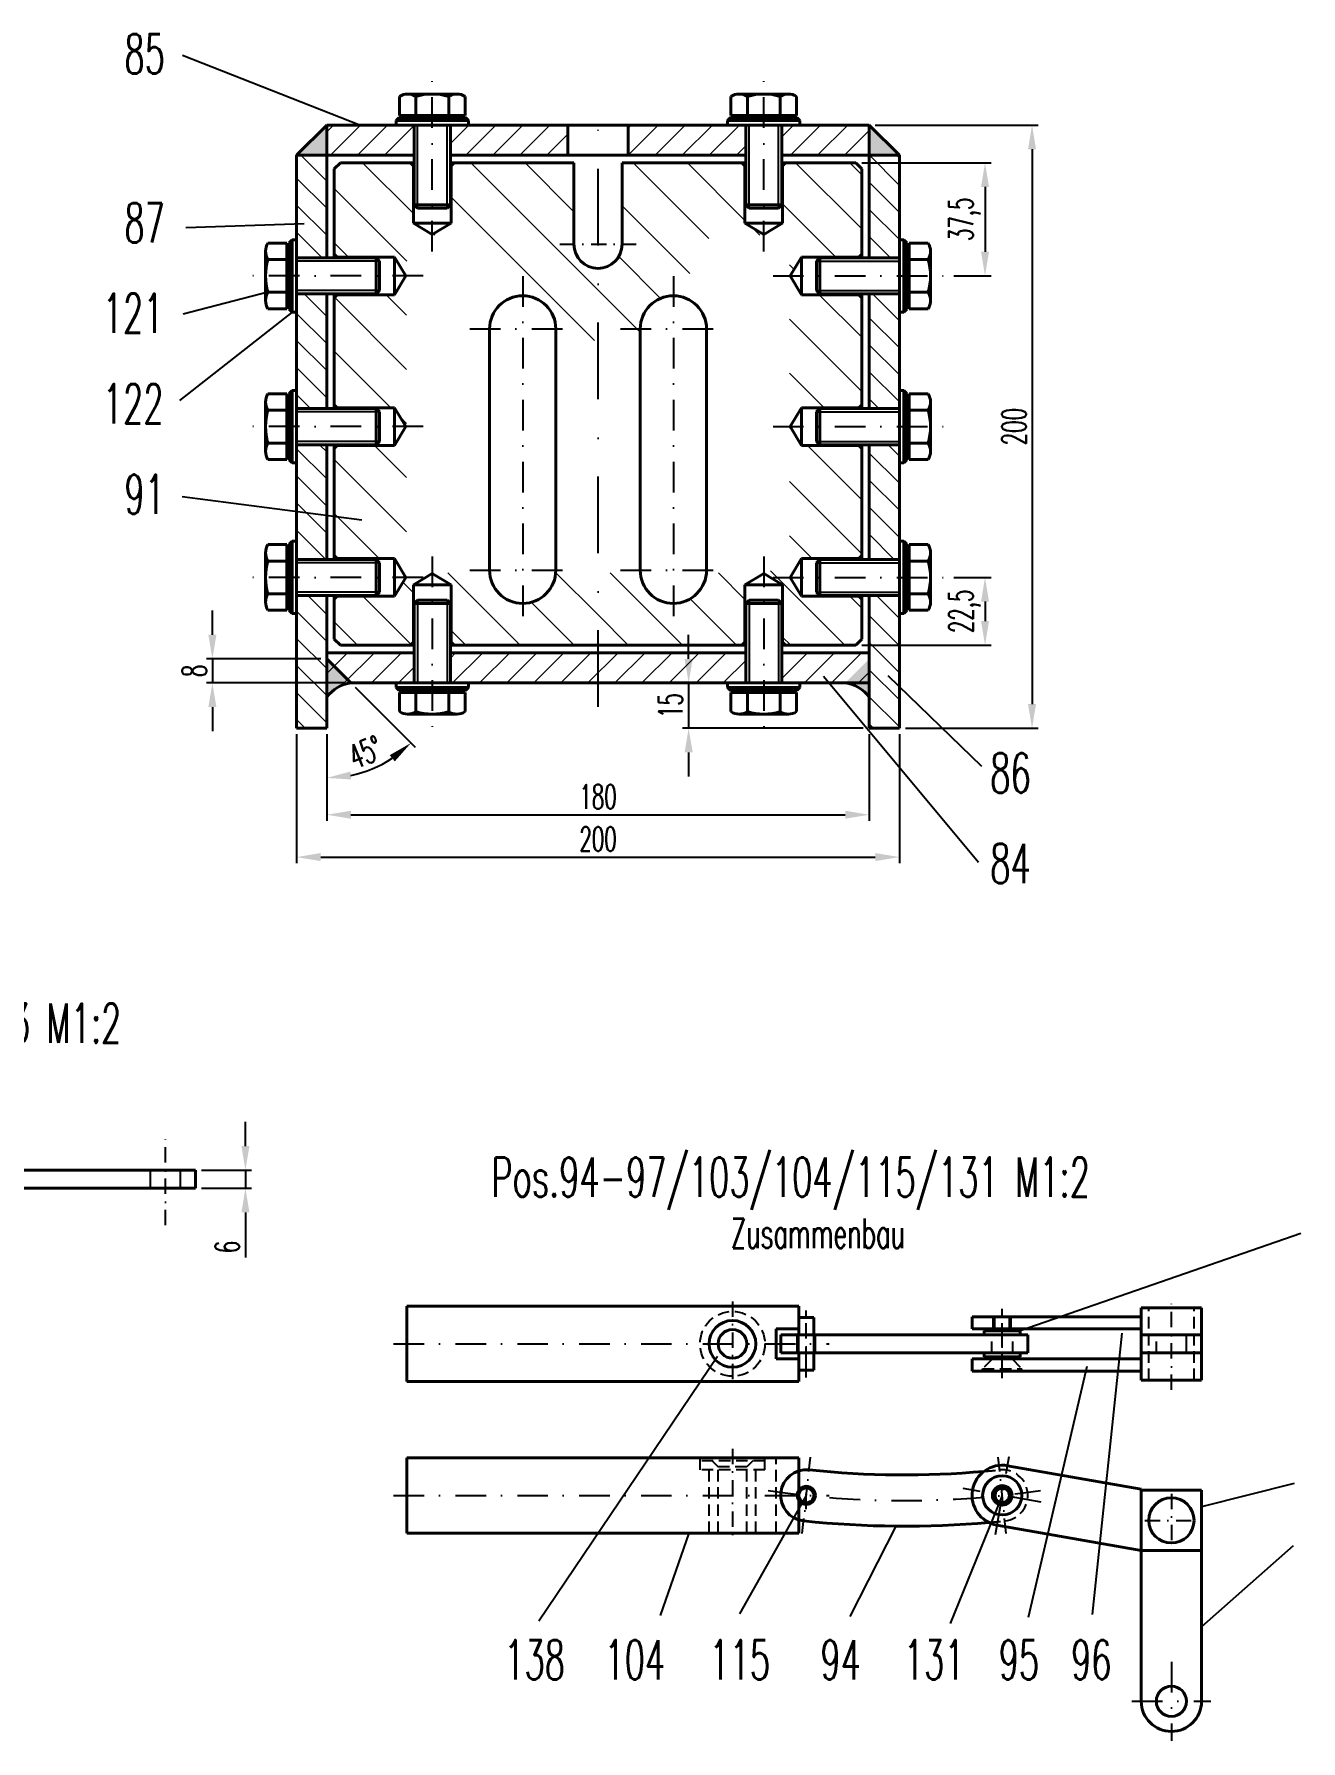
# Model space of a CAD drawing. Extents: x -620 to 569, y 5788 to 6629.
# Drawn here: x 133.8 to 343.9, y 6001.8 to 6284.8 of the extents above; entities that cross this region are included whole.
import ezdxf

# ---------------------------------------------------------------- set-up
doc = ezdxf.new("R2010")
doc.units = 0
doc.linetypes.add('STRICHPUNKT', pattern=[25.4, 12.7, -6.35, 0, -6.35])
doc.linetypes.add('VERDECKT', pattern=[9.525, 6.35, -3.175])
doc.layers.get('Defpoints').update_dxf_attribs({"linetype": 'CONTINUOUS'})
for name, color, linetype, lineweight in [('ACHSE', 150, 'STRICHPUNKT', 25), ('BEM', 6, 'CONTINUOUS', 25), ('SCHRAFFUR', 252, 'CONTINUOUS', 13), ('TEXT_5', 7, 'CONTINUOUS', 40), ('TEXT_7', 1, 'CONTINUOUS', 60), ('VERDECKT', 2, 'VERDECKT', 25), ('VOLL_05', 7, 'CONTINUOUS', 40)]:
    doc.layers.add(name, color=color, linetype=linetype, lineweight=lineweight)
doc.styles.add('ROMANS', font='romans.shx', dxfattribs={"width": 0.6, "height": 80})
doc.styles.get("Standard").update_dxf_attribs({"font": 'romans.shx', "width": 0.6})
doc.dimstyles.get("Standard").update_dxf_attribs({"dimtxt": 4, "dimasz": 4, "dimexe": 1, "dimexo": 1, "dimgap": 1, "dimtad": 1, "dimdsep": 46, "dimtxsty": 'Standard', "dimcen": 0, "dimclrd": 256, "dimclre": 256, "dimclrt": 256, "dimazin": 0, "dimtfac": 1, "dimtmove": 0, "dimatfit": 3, "dimfxl": 0, "dimtolj": 1, "dimtzin": 0, "dimarcsym": 0})
pattern_1 = [(135, (1150.3318, 2670.1557), (-2.245064, -2.245064), [])]
pattern_2 = [(45, (1150.3318, 2670.1557), (-2.245064, 2.245064), [])]

# ---------------------------------------------------------------- blocks, each defined once
blk = doc.blocks.new('*D313')
at = {"layer": 'BEM', "lineweight": -2}
for p, q in [((168.81, 6100.42), (168.81, 6104.42)), ((161.55, 6096.42), (169.81, 6096.42)), ((168.81, 6096.42), (168.81, 6093.42)), ((161.55, 6093.42), (169.81, 6093.42)), ((168.81, 6089.42), (168.81, 6081.93))]:
    blk.add_line(p, q, dxfattribs=at)
at = {"layer": 'BEM'}
for points in [[(168.15, 6100.42), (169.48, 6100.42), (168.81, 6096.42)], [(168.15, 6089.42), (169.48, 6089.42), (168.81, 6093.42)]]:
    blk.add_solid(points, dxfattribs=at)
at = {"layer": 'Defpoints', "color": 0}
for p in [(160.55, 6096.42), (160.55, 6093.42), (168.81, 6093.42)]:
    blk.add_point(p, dxfattribs=at)
at = {"layer": 'BEM', "insert": (165.81, 6083.67), "char_height": 4, "attachment_point": 5, "rotation": 90}
blk.add_mtext('\\A1;6', dxfattribs=at)
blk = doc.blocks.new('*D290')
at = {"layer": 'BEM', "lineweight": -2}
for p, q in [((273.31, 6269.7), (300.31, 6269.7)), ((299.31, 6265.7), (299.31, 6173.7)), ((278.31, 6169.7), (300.31, 6169.7))]:
    blk.add_line(p, q, dxfattribs=at)
at = {"layer": 'BEM'}
for points in [[(298.64, 6265.7), (299.97, 6265.7), (299.31, 6269.7)], [(298.64, 6173.7), (299.97, 6173.7), (299.31, 6169.7)]]:
    blk.add_solid(points, dxfattribs=at)
at = {"layer": 'Defpoints', "color": 0}
for p in [(272.31, 6269.7), (277.31, 6169.7), (299.31, 6169.7)]:
    blk.add_point(p, dxfattribs=at)
at = {"layer": 'BEM', "insert": (296.31, 6219.7), "char_height": 4, "attachment_point": 5, "rotation": 90}
blk.add_mtext('\\A1;200', dxfattribs=at)
blk = doc.blocks.new('*D289')
at = {"layer": 'BEM', "lineweight": -2}
for p, q in [((271.06, 6263.45), (292.51, 6263.45)), ((291.51, 6259.45), (291.51, 6248.7)), ((286.31, 6244.7), (292.51, 6244.7))]:
    blk.add_line(p, q, dxfattribs=at)
at = {"layer": 'BEM'}
for points in [[(290.84, 6259.45), (292.17, 6259.45), (291.51, 6263.45)], [(290.84, 6248.7), (292.17, 6248.7), (291.51, 6244.7)]]:
    blk.add_solid(points, dxfattribs=at)
at = {"layer": 'Defpoints', "color": 0}
for p in [(270.06, 6263.45), (285.31, 6244.7), (291.51, 6244.7)]:
    blk.add_point(p, dxfattribs=at)
at = {"layer": 'BEM', "insert": (288.13, 6254.08), "char_height": 4, "attachment_point": 5, "rotation": 90}
blk.add_mtext('\\A1;37,5', dxfattribs=at)
blk = doc.blocks.new('*D288')
at = {"layer": 'BEM', "lineweight": -2}
for p, q in [((286.31, 6194.7), (292.51, 6194.7)), ((291.51, 6190.7), (291.51, 6187.45)), ((271.06, 6183.45), (292.51, 6183.45))]:
    blk.add_line(p, q, dxfattribs=at)
at = {"layer": 'BEM'}
for points in [[(290.84, 6190.7), (292.17, 6190.7), (291.51, 6194.7)], [(290.84, 6187.45), (292.17, 6187.45), (291.51, 6183.45)]]:
    blk.add_solid(points, dxfattribs=at)
at = {"layer": 'Defpoints', "color": 0}
for p in [(285.31, 6194.7), (270.06, 6183.45), (291.51, 6183.45)]:
    blk.add_point(p, dxfattribs=at)
at = {"layer": 'BEM', "insert": (288.13, 6189.08), "char_height": 4, "attachment_point": 5, "rotation": 90}
blk.add_mtext('\\A1;22,5', dxfattribs=at)
blk = doc.blocks.new('*D187')
at = {"layer": 'BEM', "lineweight": -2}
for p, q in [((163.33, 6185.2), (163.33, 6189.2)), ((181.31, 6181.2), (162.33, 6181.2)), ((163.33, 6181.2), (163.33, 6177.2)), ((185.31, 6177.2), (162.33, 6177.2)), ((163.33, 6173.2), (163.33, 6169.2))]:
    blk.add_line(p, q, dxfattribs=at)
at = {"layer": 'BEM'}
for points in [[(162.66, 6185.2), (164, 6185.2), (163.33, 6181.2)], [(162.66, 6173.2), (164, 6173.2), (163.33, 6177.2)]]:
    blk.add_solid(points, dxfattribs=at)
at = {"layer": 'Defpoints', "color": 0}
for p in [(182.31, 6181.2), (163.33, 6177.2), (186.31, 6177.2)]:
    blk.add_point(p, dxfattribs=at)
at = {"layer": 'BEM', "insert": (160.33, 6179.2), "char_height": 4, "attachment_point": 5, "rotation": 90}
blk.add_mtext('\\A1;8', dxfattribs=at)
blk = doc.blocks.new('*D186')
at = {"layer": 'BEM', "lineweight": -2}
for p, q in [((187.01, 6176.49), (196.98, 6166.53)), ((182.31, 6168.7), (182.31, 6160.46))]:
    blk.add_line(p, q, dxfattribs=at)
blk.add_arc((182.31, 6181.2), 19.74, 281.6274, 303.3726, dxfattribs=at)
at = {"layer": 'BEM'}
for points in [[(192.75, 6165.23), (193.59, 6164.2), (196.27, 6167.24)], [(186.35, 6161.2), (186.22, 6162.52), (182.31, 6161.46)]]:
    blk.add_solid(points, dxfattribs=at)
at = {"layer": 'Defpoints', "color": 0}
for p in [(182.31, 6191.7), (182.31, 6181.2), (186.31, 6177.2), (182.31, 6169.7), (187.42, 6162.13)]:
    blk.add_point(p, dxfattribs=at)
at = {"layer": 'BEM', "insert": (188.72, 6165.73), "char_height": 4, "attachment_point": 5, "rotation": 22.5}
blk.add_mtext('\\A1;45°', dxfattribs=at)
blk = doc.blocks.new('*D3')
at = {"layer": 'BEM', "lineweight": -2}
for p, q in [((242.34, 6181.2), (242.34, 6185.2)), ((242.58, 6177.2), (241.34, 6177.2)), ((242.34, 6177.2), (242.34, 6169.7)), ((271.31, 6169.7), (241.34, 6169.7)), ((242.34, 6165.7), (242.34, 6161.7))]:
    blk.add_line(p, q, dxfattribs=at)
at = {"layer": 'BEM'}
for points in [[(241.67, 6181.2), (243.01, 6181.2), (242.34, 6177.2)], [(241.67, 6165.7), (243.01, 6165.7), (242.34, 6169.7)]]:
    blk.add_solid(points, dxfattribs=at)
at = {"layer": 'Defpoints', "color": 0}
for p in [(243.58, 6177.2), (242.34, 6169.7), (272.31, 6169.7)]:
    blk.add_point(p, dxfattribs=at)
at = {"layer": 'BEM', "insert": (239.34, 6173.45), "char_height": 4, "attachment_point": 5, "rotation": 90}
blk.add_mtext('\\A1;15', dxfattribs=at)
blk = doc.blocks.new('*D2')
at = {"layer": 'BEM', "lineweight": -2}
for p, q in [((182.31, 6168.7), (182.31, 6154.35)), ((272.31, 6168.7), (272.31, 6154.35)), ((186.31, 6155.35), (268.31, 6155.35))]:
    blk.add_line(p, q, dxfattribs=at)
at = {"layer": 'BEM'}
for points in [[(186.31, 6156.02), (186.31, 6154.69), (182.31, 6155.35)], [(268.31, 6156.02), (268.31, 6154.69), (272.31, 6155.35)]]:
    blk.add_solid(points, dxfattribs=at)
at = {"layer": 'Defpoints', "color": 0}
for p in [(182.31, 6169.7), (272.31, 6169.7), (272.31, 6155.35)]:
    blk.add_point(p, dxfattribs=at)
at = {"layer": 'BEM', "insert": (227.31, 6158.35), "char_height": 4, "attachment_point": 5}
blk.add_mtext('\\A1;180', dxfattribs=at)
blk = doc.blocks.new('*D1')
at = {"layer": 'BEM', "lineweight": -2}
for p, q in [((177.31, 6168.7), (177.31, 6147.33)), ((277.31, 6168.7), (277.31, 6147.33)), ((181.31, 6148.33), (273.31, 6148.33))]:
    blk.add_line(p, q, dxfattribs=at)
at = {"layer": 'BEM'}
for points in [[(181.31, 6149), (181.31, 6147.67), (177.31, 6148.33)], [(273.31, 6149), (273.31, 6147.67), (277.31, 6148.33)]]:
    blk.add_solid(points, dxfattribs=at)
at = {"layer": 'Defpoints', "color": 0}
for p in [(177.31, 6169.7), (277.31, 6169.7), (277.31, 6148.33)]:
    blk.add_point(p, dxfattribs=at)
at = {"layer": 'BEM', "insert": (227.31, 6151.33), "char_height": 4, "attachment_point": 5}
blk.add_mtext('\\A1;200', dxfattribs=at)

msp = doc.modelspace()

# ---------------------------------------------------------------- hatches: boundary and pattern name
at = {"layer": 'SCHRAFFUR'}
for points in [[(182.3073, 6264.701), (182.3073, 6269.701), (177.3073, 6264.701)], [(272.3073, 6269.701), (272.3073, 6264.701), (277.3073, 6264.701)], [(182.3073, 6174.8913, -0.19288281), (186.3073, 6177.201), (182.3073, 6181.201)], [(272.3073, 6181.201), (272.3073, 6174.8913, 0.19288281), (268.3073, 6177.201)]]:
    msp.add_hatch(color=256, dxfattribs=at).paths.add_polyline_path(points)
h = msp.add_hatch(dxfattribs=at)
h.set_pattern_fill('ANSI31', color=256, style=0)
h.set_pattern_definition(pattern_2)
h.paths.add_polyline_path([(196.8073, 6264.701), (196.8073, 6269.701), (193.8073, 6269.701), (182.3073, 6269.701), (182.3073, 6264.701)])
h.paths.add_polyline_path([(222.3073, 6264.701), (222.3073, 6269.701), (202.8073, 6269.701), (202.8073, 6264.701)])
h.paths.add_polyline_path([(251.8073, 6264.701), (251.8073, 6269.701), (248.8073, 6269.701), (232.3073, 6269.701), (232.3073, 6264.701)])
h.paths.add_polyline_path([(257.8073, 6269.701), (257.8073, 6264.701), (272.3073, 6264.701), (272.3073, 6269.701)])
h = msp.add_hatch(dxfattribs=at)
h.set_pattern_fill('ANSI31', color=256, angle=90, style=0)
h.set_pattern_definition(pattern_1)
h.paths.add_polyline_path([(182.3073, 6264.701), (177.3073, 6264.701), (177.3073, 6247.701), (182.3073, 6247.701)])
h.paths.add_polyline_path([(182.3073, 6241.701), (177.3073, 6241.701), (177.3073, 6238.701), (177.3073, 6222.701), (182.3073, 6222.701)])
h.paths.add_polyline_path([(182.3073, 6216.701), (177.3073, 6216.701), (177.3073, 6213.701), (177.3073, 6197.701), (182.3073, 6197.701)])
h.paths.add_polyline_path([(182.3073, 6191.701), (177.3073, 6191.701), (177.3073, 6188.701), (177.3073, 6169.701), (182.3073, 6169.701)])
h = msp.add_hatch(dxfattribs=at)
h.set_pattern_fill('ANSI31', color=256, angle=90, style=0)
h.set_pattern_definition(pattern_1)
h.paths.add_polyline_path([(277.3073, 6264.701), (272.3073, 6264.701), (272.3073, 6247.701), (277.3073, 6247.701), (277.3073, 6250.701)])
h.paths.add_polyline_path([(277.3073, 6241.701), (272.3073, 6241.701), (272.3073, 6222.701), (277.3073, 6222.701), (277.3073, 6225.701)])
h.paths.add_polyline_path([(277.3073, 6216.701), (272.3073, 6216.701), (272.3073, 6197.701), (277.3073, 6197.701), (277.3073, 6200.701)])
h.paths.add_polyline_path([(277.3073, 6191.701), (272.3073, 6191.701), (272.3073, 6169.701), (277.3073, 6169.701)])
h = msp.add_hatch(dxfattribs=at)
h.set_pattern_fill('ANSI31', color=256, style=0)
h.set_pattern_definition(pattern_2)
h.paths.add_polyline_path([(196.8073, 6177.201), (196.8073, 6182.201), (182.3073, 6182.201), (182.3073, 6177.201)])
h.paths.add_polyline_path([(251.8073, 6177.201), (251.8073, 6182.201), (202.8073, 6182.201), (202.8073, 6177.201), (205.8073, 6177.201)])
h.paths.add_polyline_path([(272.3073, 6177.201), (272.3073, 6182.201), (257.8073, 6182.201), (257.8073, 6177.201), (260.8073, 6177.201)])

# ---------------------------------------------------------------- linework, layer by layer
at = {"layer": 'ACHSE', "ltscale": 0.4}
for p, q in [((199.8073, 6248.7312), (199.8073, 6277.2134)), ((254.8073, 6248.7312), (254.8073, 6277.0481)), ((198.277, 6244.701), (169.3073, 6244.701)), ((214.8073, 6244.6644), (214.8073, 6187.1417)), ((239.8073, 6244.6644), (239.8073, 6187.1417)), ((256.3375, 6244.701), (285.3073, 6244.701)), ((206.0459, 6235.9031), (223.5686, 6235.9031)), ((231.0459, 6235.9031), (248.5686, 6235.9031)), ((198.277, 6219.701), (169.3073, 6219.701)), ((256.3375, 6219.701), (285.3073, 6219.701)), ((199.8073, 6198.1707), (199.8073, 6169.8345)), ((254.8073, 6198.1707), (254.8073, 6169.3571)), ((206.0459, 6195.9031), (223.5686, 6195.9031)), ((231.0459, 6195.9031), (248.5686, 6195.9031)), ((198.277, 6194.701), (169.3073, 6194.701)), ((256.3375, 6194.701), (285.3073, 6194.701)), ((261.8602, 6062.0151), (261.8602, 6073.1619)), ((193.4003, 6067.6169), (265.6276, 6067.6169)), ((293.221, 6036.0343), (295.4993, 6048.9556)), ((193.4003, 6042.495), (265.6276, 6042.495)), ((300.8208, 6041.3558), (287.8995, 6043.6342)), ((322.4272, 6014.9108), (322.4272, 6001.7902)), ((315.8669, 6008.3505), (328.9875, 6008.3505))]:
    msp.add_line(p, q, dxfattribs=at)
at = {"layer": 'ACHSE'}
msp.add_line((227.3073, 6173.2513), (227.3073, 6273.0565), dxfattribs=at)
at = {"layer": 'ACHSE', "ltscale": 0.2}
for p, q in [((220.9686, 6249.951), (233.6459, 6249.951)), ((155.5461, 6087.3073), (155.5461, 6102.5694)), ((249.6102, 6074.664), (249.6102, 6060.7303)), ((294.3602, 6061.9147), (294.3602, 6073.4434)), ((322.4272, 6060.0073), (322.4272, 6075.2694)), ((261.8602, 6063.3333), (261.8602, 6071.885)), ((294.3602, 6063.3333), (294.3602, 6071.885)), ((249.6102, 6050.1891), (249.6102, 6034.7989)), ((261.188, 6036.1505), (262.5323, 6048.8394)), ((295.0323, 6036.1505), (293.688, 6048.8394)), ((261.8602, 6040.2072), (261.8602, 6044.7828)), ((322.4272, 6042.767), (322.4272, 6033.934)), ((318.0107, 6038.3505), (326.8437, 6038.3505))]:
    msp.add_line(p, q, dxfattribs=at)
at = {"layer": 'ACHSE', "ltscale": 0.4}
msp.add_arc((278.1102, 6195.8866), 154.25, 261.582779, 278.417221, dxfattribs=at)
at = {"layer": 'BEM'}
for p, q in [((158.3731, 6281.2949), (187.907, 6269.701)), ((197.3593, 6255.951), (197.3593, 6269.701)), ((202.2553, 6255.951), (202.2553, 6269.701)), ((252.3593, 6255.951), (252.3593, 6269.701)), ((257.2553, 6255.951), (257.2553, 6269.701)), ((178.5406, 6253.306), (158.9103, 6252.6961)), ((191.0573, 6247.149), (177.3073, 6247.149)), ((263.5573, 6247.149), (277.3073, 6247.149)), ((172.5511, 6241.9787), (158.502, 6238.3776)), ((191.0573, 6242.253), (177.3073, 6242.253)), ((263.5573, 6242.253), (277.3073, 6242.253)), ((176.5573, 6238.701), (157.8591, 6224.0206)), ((191.0573, 6222.149), (177.3073, 6222.149)), ((263.5573, 6222.149), (277.3073, 6222.149)), ((191.0573, 6217.253), (177.3073, 6217.253)), ((263.5573, 6217.253), (277.3073, 6217.253)), ((188.1273, 6204.1946), (158.338, 6208.0556)), ((191.0573, 6197.149), (177.3073, 6197.149)), ((263.5573, 6197.149), (277.3073, 6197.149)), ((191.0573, 6192.253), (177.3073, 6192.253)), ((263.5573, 6192.253), (277.3073, 6192.253)), ((197.3593, 6190.951), (197.3593, 6177.201)), ((202.2553, 6190.951), (202.2553, 6177.201)), ((252.3593, 6190.951), (252.3593, 6177.201)), ((257.2553, 6190.951), (257.2553, 6177.201)), ((290.4436, 6147.4437), (264.6925, 6178.3014)), ((275.3638, 6178.4624), (290.9078, 6163.3808)), ((343.9061, 6085.8984), (297.3602, 6069.7669)), ((314.2156, 6069.3669), (309.2613, 6022.7308)), ((217.4868, 6021.693), (247.1475, 6065.5652)), ((308.4216, 6063.8669), (298.6812, 6022.2271)), ((261.8602, 6042.495), (250.781, 6022.8565)), ((294.3602, 6042.495), (285.697, 6021.2315)), ((342.7704, 6044.4405), (327.4272, 6040.5817)), ((269.1135, 6022.4113), (276.7752, 6037.3923)), ((237.6949, 6022.5673), (242.453, 6036.245)), ((342.6315, 6034.1233), (327.4272, 6020.717))]:
    msp.add_line(p, q, dxfattribs=at)
msp.add_arc((294.3602, 6042.495), 1.5, 75, 345, dxfattribs=at)
at = {"layer": 'SCHRAFFUR'}
for p, q in [((196.6823, 6255.0203), (188.2516, 6263.451)), ((227.3073, 6242.3558), (206.2121, 6263.451)), ((223.3073, 6255.336), (215.1923, 6263.451)), ((245.7133, 6250.8905), (233.1528, 6263.451)), ((251.6823, 6253.9018), (242.1331, 6263.451)), ((251.6823, 6262.8821), (251.1133, 6263.451)), ((271.0573, 6252.4873), (260.0936, 6263.451)), ((271.0573, 6261.4676), (269.0739, 6263.451)), ((195.6022, 6247.12), (183.5573, 6259.165)), ((226.7211, 6233.9617), (202.9323, 6257.7505)), ((242.5468, 6245.0768), (231.3073, 6256.3163)), ((266.7383, 6247.826), (257.9323, 6256.6321)), ((200.2604, 6251.4421), (200.0084, 6251.6941)), ((254.1337, 6251.4504), (252.8118, 6252.7723)), ((185.916, 6247.826), (183.5573, 6250.1847)), ((237.6717, 6240.9715), (230.7421, 6247.9012)), ((259.819, 6245.7651), (259.0567, 6246.5274)), ((195.5573, 6229.2045), (183.6215, 6241.1402)), ((195.5573, 6238.1847), (192.166, 6241.576)), ((234.167, 6235.4961), (227.3073, 6242.3558)), ((271.0573, 6234.5268), (264.0081, 6241.576)), ((271.0573, 6225.5465), (259.0573, 6237.5465)), ((192.9555, 6222.826), (183.5573, 6232.2242)), ((264.7976, 6222.826), (259.0573, 6228.5663)), ((195.5573, 6220.2242), (194.4631, 6221.3184)), ((259.5367, 6219.1066), (259.0573, 6219.586)), ((195.5573, 6211.244), (190.2253, 6216.576)), ((271.0573, 6207.586), (262.0673, 6216.576)), ((195.5573, 6202.2637), (183.5573, 6214.2637)), ((271.0573, 6198.6058), (259.0573, 6210.6058)), ((191.0148, 6197.826), (183.5573, 6205.2835)), ((262.8568, 6197.826), (259.0573, 6201.6255)), ((214.37, 6183.451), (202.37, 6195.451)), ((227.3073, 6188.4742), (220.3305, 6195.451)), ((241.3108, 6183.451), (229.3108, 6195.451)), ((251.6823, 6191.04), (247.2713, 6195.451)), ((268.2516, 6183.451), (255.8997, 6195.8028)), ((196.6823, 6192.1585), (194.9488, 6193.8919)), ((196.2959, 6183.5646), (188.2845, 6191.576)), ((223.3503, 6183.451), (216.215, 6190.5863)), ((250.291, 6183.451), (242.5856, 6191.1564)), ((271.0573, 6189.6255), (269.1068, 6191.576)), ((187.4292, 6183.451), (183.5573, 6187.323)), ((232.3305, 6183.451), (227.3073, 6188.4742)), ((205.3898, 6183.451), (202.9323, 6185.9085)), ((259.2713, 6183.451), (257.9323, 6184.79))]:
    msp.add_line(p, q, dxfattribs=at)
at = {"layer": 'VERDECKT'}
for p, q in [((153.0461, 6093.4169), (153.0461, 6096.4169)), ((158.0461, 6093.4169), (158.0461, 6096.4169)), ((260.3602, 6066.1169), (260.3602, 6069.1169)), ((260.6102, 6066.1169), (260.6102, 6069.1169)), ((263.1102, 6066.1169), (263.1102, 6069.1169)), ((263.3602, 6066.1169), (263.3602, 6069.1169)), ((324.9272, 6066.1169), (324.9272, 6069.1169))]:
    msp.add_line(p, q, dxfattribs=at)
at = {"layer": 'VERDECKT', "ltscale": 0.3}
for p, q in [((318.6772, 6061.6169), (318.6772, 6073.6169)), ((326.1772, 6061.6169), (326.1772, 6073.6169)), ((292.8602, 6070.1169), (292.8602, 6072.1169)), ((293.1602, 6070.1169), (293.1602, 6072.1169)), ((295.5602, 6070.1169), (295.5602, 6072.1169)), ((295.8602, 6070.1169), (295.8602, 6072.1169)), ((292.6102, 6066.1169), (292.6102, 6069.1169)), ((296.1102, 6066.1169), (296.1102, 6069.1169)), ((319.9272, 6066.1169), (319.9272, 6069.1169)), ((292.7352, 6065.1169), (291.1102, 6063.4919)), ((295.9852, 6065.1169), (297.6102, 6063.4919)), ((291.1102, 6063.1169), (291.1102, 6063.4919)), ((291.1102, 6063.4919), (297.6102, 6063.4919)), ((297.6102, 6063.1169), (297.6102, 6063.4919)), ((244.2352, 6046.7431), (244.2352, 6048.7431)), ((254.9852, 6048.2431), (244.2352, 6048.2431)), ((246.2352, 6048.2431), (247.2352, 6047.2431)), ((252.9852, 6048.2431), (251.9852, 6047.2431)), ((254.9852, 6046.7431), (254.9852, 6048.7431)), ((256.8602, 6036.245), (256.8602, 6048.745)), ((254.9852, 6046.7431), (244.2352, 6046.7431)), ((245.7352, 6036.2431), (245.7352, 6046.7431)), ((247.2352, 6036.2431), (247.2352, 6047.2431)), ((251.9852, 6047.2431), (247.2352, 6047.2431)), ((251.9852, 6036.2431), (251.9852, 6047.2431)), ((253.4852, 6036.2431), (253.4852, 6046.7431))]:
    msp.add_line(p, q, dxfattribs=at)
msp.add_circle((249.6102, 6067.6169), 5.375, dxfattribs=at)
for centre, radius, start, end in [((278.1102, 6195.8866), 150, 275.055107, 276.047243), ((294.3602, 6042.495), 4.25, 276.047243, 96.047243), ((278.1102, 6195.8866), 158.5, 275.082077, 276.047243)]:
    msp.add_arc(centre, radius, start, end, dxfattribs=at)
at = {"layer": 'VOLL_05'}
for p, q in [((194.3627, 6271.3046), (194.3627, 6274.4571)), ((203.8907, 6274.8586), (195.7238, 6274.8586)), ((197.085, 6271.3046), (197.085, 6274.4571)), ((202.5295, 6271.3046), (202.5295, 6274.4571)), ((205.2518, 6271.3046), (205.2518, 6274.4571)), ((249.3627, 6271.3046), (249.3627, 6274.4571)), ((258.8907, 6274.8586), (250.7238, 6274.8586)), ((252.085, 6271.3046), (252.085, 6274.4571)), ((257.5295, 6271.3046), (257.5295, 6274.4571)), ((260.2518, 6271.3046), (260.2518, 6274.4571)), ((195.1844, 6271.3046), (194.3627, 6271.3046)), ((204.9316, 6271.3046), (194.3627, 6271.3046)), ((195.9242, 6270.951), (195.9242, 6271.3046)), ((203.6903, 6270.951), (203.6903, 6271.3046)), ((204.1098, 6271.3046), (205.2518, 6271.3046)), ((250.1844, 6271.3046), (249.3627, 6271.3046)), ((259.9316, 6271.3046), (249.3627, 6271.3046)), ((250.9242, 6270.951), (250.9242, 6271.3046)), ((258.6903, 6270.951), (258.6903, 6271.3046)), ((259.1098, 6271.3046), (260.2518, 6271.3046)), ((182.3073, 6269.701), (177.3073, 6264.701)), ((182.3073, 6247.701), (182.3073, 6269.701)), ((182.3073, 6269.701), (272.3073, 6269.701)), ((193.8073, 6270.451), (194.3073, 6270.951)), ((205.8073, 6270.451), (193.8073, 6270.451)), ((193.8073, 6269.701), (193.8073, 6270.451)), ((205.8073, 6269.701), (193.8073, 6269.701)), ((205.3073, 6270.951), (194.3073, 6270.951)), ((203.6903, 6270.951), (195.9242, 6270.951)), ((196.8073, 6256.503), (196.8073, 6269.701)), ((202.8073, 6256.503), (202.8073, 6269.701)), ((205.3073, 6270.951), (205.8073, 6270.451)), ((205.8073, 6269.701), (205.8073, 6270.451)), ((222.3073, 6264.701), (222.3073, 6269.701)), ((232.3073, 6264.701), (232.3073, 6269.701)), ((248.8073, 6270.451), (249.3073, 6270.951)), ((248.8073, 6269.701), (248.8073, 6270.451)), ((260.8073, 6270.451), (248.8073, 6270.451)), ((260.8073, 6269.701), (248.8073, 6269.701)), ((260.3073, 6270.951), (249.3073, 6270.951)), ((258.6903, 6270.951), (250.9242, 6270.951)), ((251.8073, 6256.503), (251.8073, 6269.701)), ((257.8073, 6256.503), (257.8073, 6269.701)), ((260.3073, 6270.951), (260.8073, 6270.451)), ((260.8073, 6269.701), (260.8073, 6270.451)), ((272.3073, 6247.701), (272.3073, 6269.701)), ((272.3073, 6269.701), (277.3073, 6264.701)), ((177.3073, 6169.701), (177.3073, 6264.701)), ((177.3073, 6264.701), (196.8073, 6264.701)), ((183.5573, 6262.451), (184.5573, 6263.451)), ((184.5573, 6263.451), (196.8073, 6263.451)), ((196.1823, 6263.451), (196.6823, 6262.951)), ((196.8073, 6262.951), (196.6823, 6262.951)), ((196.6823, 6253.451), (196.6823, 6262.951)), ((202.8073, 6264.701), (251.8073, 6264.701)), ((202.8073, 6263.451), (223.3073, 6263.451)), ((202.9323, 6262.951), (202.8073, 6262.951)), ((203.4323, 6263.451), (202.9323, 6262.951)), ((202.9323, 6253.451), (202.9323, 6262.951)), ((223.3073, 6249.951), (223.3073, 6263.451)), ((231.3073, 6249.951), (231.3073, 6263.451)), ((231.3073, 6263.451), (251.8073, 6263.451)), ((251.1823, 6263.451), (251.6823, 6262.951)), ((251.6823, 6262.951), (251.8073, 6262.951)), ((251.6823, 6253.451), (251.6823, 6262.951)), ((257.8073, 6264.701), (277.3073, 6264.701)), ((257.8073, 6263.451), (270.0573, 6263.451)), ((257.8073, 6262.951), (257.9323, 6262.951)), ((258.4323, 6263.451), (257.9323, 6262.951)), ((257.9323, 6253.451), (257.9323, 6262.951)), ((270.0573, 6263.451), (271.0573, 6262.451)), ((277.3073, 6169.701), (277.3073, 6264.701)), ((183.5573, 6262.451), (183.5573, 6247.701)), ((271.0573, 6262.451), (271.0573, 6247.701)), ((196.8073, 6256.503), (202.8073, 6256.503)), ((196.8073, 6256.503), (197.3593, 6255.951)), ((202.2553, 6255.951), (197.3593, 6255.951)), ((202.8073, 6256.503), (202.2553, 6255.951)), ((251.8073, 6256.503), (257.8073, 6256.503)), ((251.8073, 6256.503), (252.3593, 6255.951)), ((257.2553, 6255.951), (252.3593, 6255.951)), ((257.8073, 6256.503), (257.2553, 6255.951)), ((196.6823, 6253.451), (199.8073, 6251.5733)), ((196.6823, 6253.451), (202.9323, 6253.451)), ((202.9323, 6253.451), (199.8073, 6251.5733)), ((251.6823, 6253.451), (254.8073, 6251.5733)), ((257.9323, 6253.451), (251.6823, 6253.451)), ((257.9323, 6253.451), (254.8073, 6251.5733)), ((172.1496, 6240.6175), (172.1496, 6248.7844)), ((175.7036, 6250.1455), (172.5511, 6250.1455)), ((175.7036, 6239.5767), (175.7036, 6250.1455)), ((175.7036, 6249.3238), (175.7036, 6250.1455)), ((176.0573, 6248.584), (175.7036, 6248.584)), ((176.5573, 6250.701), (176.0573, 6250.201)), ((176.0573, 6239.201), (176.0573, 6250.201)), ((176.0573, 6240.8179), (176.0573, 6248.584)), ((177.3073, 6250.701), (176.5573, 6250.701)), ((176.5573, 6238.701), (176.5573, 6250.701)), ((177.3073, 6238.701), (177.3073, 6250.701)), ((277.3073, 6238.701), (277.3073, 6250.701)), ((277.3073, 6250.701), (278.0573, 6250.701)), ((278.0573, 6238.701), (278.0573, 6250.701)), ((278.0573, 6250.701), (278.5573, 6250.201)), ((278.5573, 6239.201), (278.5573, 6250.201)), ((278.5573, 6248.584), (278.9109, 6248.584)), ((278.5573, 6240.8179), (278.5573, 6248.584)), ((278.9109, 6249.3238), (278.9109, 6250.1455)), ((278.9109, 6250.1455), (282.0634, 6250.1455)), ((278.9109, 6239.5767), (278.9109, 6250.1455)), ((282.4649, 6240.6175), (282.4649, 6248.7844)), ((175.7036, 6247.4232), (172.5511, 6247.4232)), ((190.5053, 6247.701), (177.3073, 6247.701)), ((183.5573, 6248.326), (184.0573, 6247.826)), ((184.0573, 6247.701), (184.0573, 6247.826)), ((193.5573, 6247.826), (184.0573, 6247.826)), ((190.5053, 6247.701), (191.0573, 6247.149)), ((190.5053, 6247.701), (190.5053, 6241.701)), ((191.0573, 6242.253), (191.0573, 6247.149)), ((193.5573, 6247.826), (193.5573, 6241.576)), ((193.5573, 6247.826), (195.4349, 6244.701)), ((261.0573, 6247.826), (259.1796, 6244.701)), ((261.0573, 6247.826), (270.5573, 6247.826)), ((261.0573, 6247.826), (261.0573, 6241.576)), ((264.1093, 6247.701), (263.5573, 6247.149)), ((263.5573, 6242.253), (263.5573, 6247.149)), ((264.1093, 6247.701), (264.1093, 6241.701)), ((264.1093, 6247.701), (277.3073, 6247.701)), ((271.0573, 6248.326), (270.5573, 6247.826)), ((270.5573, 6247.701), (270.5573, 6247.826)), ((278.9109, 6247.4232), (282.0634, 6247.4232)), ((193.5573, 6241.576), (195.4349, 6244.701)), ((261.0573, 6241.576), (259.1796, 6244.701)), ((175.7036, 6241.9787), (172.5511, 6241.9787)), ((176.0573, 6240.8179), (175.7036, 6240.8179)), ((175.7036, 6240.3984), (175.7036, 6239.2564)), ((190.5053, 6241.701), (177.3073, 6241.701)), ((182.3073, 6222.701), (182.3073, 6241.701)), ((183.5573, 6241.701), (183.5573, 6222.701)), ((183.5573, 6241.076), (184.0573, 6241.576)), ((184.0573, 6241.576), (184.0573, 6241.701)), ((193.5573, 6241.576), (184.0573, 6241.576)), ((190.5053, 6241.701), (191.0573, 6242.253)), ((261.0573, 6241.576), (270.5573, 6241.576)), ((264.1093, 6241.701), (263.5573, 6242.253)), ((264.1093, 6241.701), (277.3073, 6241.701)), ((270.5573, 6241.576), (270.5573, 6241.701)), ((271.0573, 6241.076), (270.5573, 6241.576)), ((271.0573, 6241.701), (271.0573, 6222.701)), ((272.3073, 6222.701), (272.3073, 6241.701)), ((278.5573, 6240.8179), (278.9109, 6240.8179)), ((278.9109, 6241.9787), (282.0634, 6241.9787)), ((278.9109, 6240.3984), (278.9109, 6239.2564)), ((175.7036, 6239.2564), (172.5511, 6239.2564)), ((176.0573, 6239.201), (176.5573, 6238.701)), ((177.3073, 6238.701), (176.5573, 6238.701)), ((277.3073, 6238.701), (278.0573, 6238.701)), ((278.5573, 6239.201), (278.0573, 6238.701)), ((278.9109, 6239.2564), (282.0634, 6239.2564)), ((209.3073, 6235.9031), (209.3073, 6195.9031)), ((220.3073, 6195.9031), (220.3073, 6235.9031)), ((234.3073, 6235.9031), (234.3073, 6195.9031)), ((245.3073, 6195.9031), (245.3073, 6235.9031)), ((172.1496, 6215.6175), (172.1496, 6223.7844)), ((175.7036, 6225.1455), (172.5511, 6225.1455)), ((175.7036, 6214.5767), (175.7036, 6225.1455)), ((175.7036, 6224.3238), (175.7036, 6225.1455)), ((176.0573, 6223.584), (175.7036, 6223.584)), ((176.5573, 6225.701), (176.0573, 6225.201)), ((176.0573, 6214.201), (176.0573, 6225.201)), ((176.0573, 6215.8179), (176.0573, 6223.584)), ((177.3073, 6225.701), (176.5573, 6225.701)), ((176.5573, 6213.701), (176.5573, 6225.701)), ((177.3073, 6213.701), (177.3073, 6225.701)), ((183.5573, 6223.326), (184.0573, 6222.826)), ((271.0573, 6223.326), (270.5573, 6222.826)), ((277.3073, 6213.701), (277.3073, 6225.701)), ((277.3073, 6225.701), (278.0573, 6225.701)), ((278.0573, 6213.701), (278.0573, 6225.701)), ((278.0573, 6225.701), (278.5573, 6225.201)), ((278.5573, 6214.201), (278.5573, 6225.201)), ((278.5573, 6223.584), (278.9109, 6223.584)), ((278.5573, 6215.8179), (278.5573, 6223.584)), ((278.9109, 6224.3238), (278.9109, 6225.1455)), ((278.9109, 6225.1455), (282.0634, 6225.1455)), ((278.9109, 6214.5767), (278.9109, 6225.1455)), ((282.4649, 6215.6175), (282.4649, 6223.7844)), ((175.7036, 6222.4232), (172.5511, 6222.4232)), ((190.5053, 6222.701), (177.3073, 6222.701)), ((184.0573, 6222.701), (184.0573, 6222.826)), ((193.5573, 6222.826), (184.0573, 6222.826)), ((190.5053, 6222.701), (191.0573, 6222.149)), ((190.5053, 6222.701), (190.5053, 6216.701)), ((191.0573, 6217.253), (191.0573, 6222.149)), ((193.5573, 6222.826), (195.4349, 6219.701)), ((193.5573, 6222.826), (193.5573, 6216.576)), ((261.0573, 6222.826), (259.1796, 6219.701)), ((261.0573, 6222.826), (270.5573, 6222.826)), ((261.0573, 6222.826), (261.0573, 6216.576)), ((264.1093, 6222.701), (263.5573, 6222.149)), ((263.5573, 6217.253), (263.5573, 6222.149)), ((264.1093, 6222.701), (264.1093, 6216.701)), ((264.1093, 6222.701), (277.3073, 6222.701)), ((270.5573, 6222.701), (270.5573, 6222.826)), ((278.9109, 6222.4232), (282.0634, 6222.4232)), ((193.5573, 6216.576), (195.4349, 6219.701)), ((261.0573, 6216.576), (259.1796, 6219.701)), ((175.7036, 6216.9787), (172.5511, 6216.9787)), ((176.0573, 6215.8179), (175.7036, 6215.8179)), ((175.7036, 6215.3984), (175.7036, 6214.2564)), ((190.5053, 6216.701), (177.3073, 6216.701)), ((182.3073, 6197.701), (182.3073, 6216.701)), ((183.5573, 6216.701), (183.5573, 6197.701)), ((183.5573, 6216.076), (184.0573, 6216.576)), ((184.0573, 6216.576), (184.0573, 6216.701)), ((193.5573, 6216.576), (184.0573, 6216.576)), ((190.5053, 6216.701), (191.0573, 6217.253)), ((261.0573, 6216.576), (270.5573, 6216.576)), ((264.1093, 6216.701), (263.5573, 6217.253)), ((264.1093, 6216.701), (277.3073, 6216.701)), ((270.5573, 6216.576), (270.5573, 6216.701)), ((271.0573, 6216.076), (270.5573, 6216.576)), ((271.0573, 6216.701), (271.0573, 6197.701)), ((272.3073, 6197.701), (272.3073, 6216.701)), ((278.5573, 6215.8179), (278.9109, 6215.8179)), ((278.9109, 6216.9787), (282.0634, 6216.9787)), ((278.9109, 6215.3984), (278.9109, 6214.2564)), ((175.7036, 6214.2564), (172.5511, 6214.2564)), ((176.0573, 6214.201), (176.5573, 6213.701)), ((177.3073, 6213.701), (176.5573, 6213.701)), ((277.3073, 6213.701), (278.0573, 6213.701)), ((278.5573, 6214.201), (278.0573, 6213.701)), ((278.9109, 6214.2564), (282.0634, 6214.2564)), ((176.5573, 6200.701), (176.0573, 6200.201)), ((177.3073, 6200.701), (176.5573, 6200.701)), ((176.5573, 6188.701), (176.5573, 6200.701)), ((177.3073, 6188.701), (177.3073, 6200.701)), ((277.3073, 6188.701), (277.3073, 6200.701)), ((277.3073, 6200.701), (278.0573, 6200.701)), ((278.0573, 6188.701), (278.0573, 6200.701)), ((278.0573, 6200.701), (278.5573, 6200.201)), ((172.1496, 6190.6175), (172.1496, 6198.7844)), ((175.7036, 6200.1455), (172.5511, 6200.1455)), ((175.7036, 6189.5767), (175.7036, 6200.1455)), ((175.7036, 6199.3238), (175.7036, 6200.1455)), ((176.0573, 6198.584), (175.7036, 6198.584)), ((176.0573, 6189.201), (176.0573, 6200.201)), ((176.0573, 6190.8179), (176.0573, 6198.584)), ((190.5053, 6197.701), (177.3073, 6197.701)), ((183.5573, 6198.326), (184.0573, 6197.826)), ((184.0573, 6197.701), (184.0573, 6197.826)), ((193.5573, 6197.826), (184.0573, 6197.826)), ((190.5053, 6197.701), (191.0573, 6197.149)), ((190.5053, 6197.701), (190.5053, 6191.701)), ((193.5573, 6197.826), (193.5573, 6191.576)), ((193.5573, 6197.826), (195.4349, 6194.701)), ((261.0573, 6197.826), (259.1796, 6194.701)), ((261.0573, 6197.826), (270.5573, 6197.826)), ((261.0573, 6197.826), (261.0573, 6191.576)), ((264.1093, 6197.701), (263.5573, 6197.149)), ((264.1093, 6197.701), (264.1093, 6191.701)), ((264.1093, 6197.701), (277.3073, 6197.701)), ((271.0573, 6198.326), (270.5573, 6197.826)), ((270.5573, 6197.701), (270.5573, 6197.826)), ((278.5573, 6189.201), (278.5573, 6200.201)), ((278.5573, 6198.584), (278.9109, 6198.584)), ((278.5573, 6190.8179), (278.5573, 6198.584)), ((278.9109, 6199.3238), (278.9109, 6200.1455)), ((278.9109, 6200.1455), (282.0634, 6200.1455)), ((278.9109, 6189.5767), (278.9109, 6200.1455)), ((282.4649, 6190.6175), (282.4649, 6198.7844)), ((175.7036, 6197.4232), (172.5511, 6197.4232)), ((191.0573, 6192.253), (191.0573, 6197.149)), ((196.6823, 6193.451), (199.8073, 6195.3287)), ((202.9323, 6193.451), (199.8073, 6195.3287)), ((251.6823, 6193.451), (254.8073, 6195.3287)), ((257.9323, 6193.451), (254.8073, 6195.3287)), ((263.5573, 6192.253), (263.5573, 6197.149)), ((278.9109, 6197.4232), (282.0634, 6197.4232)), ((175.7036, 6191.9787), (172.5511, 6191.9787)), ((190.5053, 6191.701), (191.0573, 6192.253)), ((193.5573, 6191.576), (195.4349, 6194.701)), ((196.6823, 6193.451), (202.9323, 6193.451)), ((196.6823, 6193.451), (196.6823, 6183.951)), ((202.9323, 6193.451), (202.9323, 6183.951)), ((257.9323, 6193.451), (251.6823, 6193.451)), ((251.6823, 6193.451), (251.6823, 6183.951)), ((257.9323, 6193.451), (257.9323, 6183.951)), ((261.0573, 6191.576), (259.1796, 6194.701)), ((264.1093, 6191.701), (263.5573, 6192.253)), ((278.9109, 6191.9787), (282.0634, 6191.9787)), ((175.7036, 6189.2564), (172.5511, 6189.2564)), ((176.0573, 6190.8179), (175.7036, 6190.8179)), ((175.7036, 6190.3984), (175.7036, 6189.2564)), ((176.0573, 6189.201), (176.5573, 6188.701)), ((190.5053, 6191.701), (177.3073, 6191.701)), ((182.3073, 6169.701), (182.3073, 6191.701)), ((183.5573, 6191.701), (183.5573, 6184.451)), ((183.5573, 6191.076), (184.0573, 6191.576)), ((184.0573, 6191.576), (184.0573, 6191.701)), ((193.5573, 6191.576), (184.0573, 6191.576)), ((196.8073, 6190.399), (197.3593, 6190.951)), ((202.8073, 6190.399), (196.8073, 6190.399)), ((196.8073, 6190.399), (196.8073, 6177.201)), ((197.3593, 6190.951), (202.2553, 6190.951)), ((202.8073, 6190.399), (202.2553, 6190.951)), ((202.8073, 6190.399), (202.8073, 6177.201)), ((251.8073, 6190.399), (252.3593, 6190.951)), ((257.8073, 6190.399), (251.8073, 6190.399)), ((251.8073, 6190.399), (251.8073, 6177.201)), ((252.3593, 6190.951), (257.2553, 6190.951)), ((257.8073, 6190.399), (257.2553, 6190.951)), ((257.8073, 6190.399), (257.8073, 6177.201)), ((261.0573, 6191.576), (270.5573, 6191.576)), ((264.1093, 6191.701), (277.3073, 6191.701)), ((270.5573, 6191.576), (270.5573, 6191.701)), ((271.0573, 6191.076), (270.5573, 6191.576)), ((271.0573, 6191.701), (271.0573, 6184.451)), ((272.3073, 6169.701), (272.3073, 6191.701)), ((278.5573, 6189.201), (278.0573, 6188.701)), ((278.5573, 6190.8179), (278.9109, 6190.8179)), ((278.9109, 6190.3984), (278.9109, 6189.2564)), ((278.9109, 6189.2564), (282.0634, 6189.2564)), ((177.3073, 6188.701), (176.5573, 6188.701)), ((277.3073, 6188.701), (278.0573, 6188.701)), ((183.5573, 6184.451), (184.5573, 6183.451)), ((196.1823, 6183.451), (196.6823, 6183.951)), ((196.8073, 6183.951), (196.6823, 6183.951)), ((202.9323, 6183.951), (202.8073, 6183.951)), ((203.4323, 6183.451), (202.9323, 6183.951)), ((251.1823, 6183.451), (251.6823, 6183.951)), ((251.6823, 6183.951), (251.8073, 6183.951)), ((257.8073, 6183.951), (257.9323, 6183.951)), ((258.4323, 6183.451), (257.9323, 6183.951)), ((271.0573, 6184.451), (270.0573, 6183.451)), ((182.3073, 6182.201), (196.8073, 6182.201)), ((182.3073, 6181.201), (186.3073, 6177.201)), ((184.5573, 6183.451), (196.8073, 6183.451)), ((202.8073, 6183.451), (251.8073, 6183.451)), ((202.8073, 6182.201), (251.8073, 6182.201)), ((257.8073, 6183.451), (270.0573, 6183.451)), ((257.8073, 6182.201), (272.3073, 6182.201)), ((186.3073, 6177.201), (272.3073, 6177.201)), ((193.8073, 6177.201), (193.8073, 6176.451)), ((193.8073, 6177.201), (205.8073, 6177.201)), ((194.3073, 6175.951), (193.8073, 6176.451)), ((193.8073, 6176.451), (205.8073, 6176.451)), ((194.3073, 6175.951), (205.3073, 6175.951)), ((194.3627, 6175.5973), (194.3627, 6172.4448)), ((195.5047, 6175.5973), (194.3627, 6175.5973)), ((194.683, 6175.5973), (205.2518, 6175.5973)), ((195.9242, 6175.951), (203.6903, 6175.951)), ((195.9242, 6175.951), (195.9242, 6175.5973)), ((197.085, 6175.5973), (197.085, 6172.4448)), ((202.5295, 6175.5973), (202.5295, 6172.4448)), ((203.6903, 6175.951), (203.6903, 6175.5973)), ((204.4301, 6175.5973), (205.2518, 6175.5973)), ((205.2518, 6175.5973), (205.2518, 6172.4448)), ((205.8073, 6176.451), (205.3073, 6175.951)), ((205.8073, 6177.201), (205.8073, 6176.451)), ((248.8073, 6177.201), (248.8073, 6176.451)), ((248.8073, 6177.201), (260.8073, 6177.201)), ((249.3073, 6175.951), (248.8073, 6176.451)), ((248.8073, 6176.451), (260.8073, 6176.451)), ((249.3073, 6175.951), (260.3073, 6175.951)), ((249.3627, 6175.5973), (249.3627, 6172.4448)), ((250.5047, 6175.5973), (249.3627, 6175.5973)), ((249.683, 6175.5973), (260.2518, 6175.5973)), ((250.9242, 6175.951), (250.9242, 6175.5973)), ((250.9242, 6175.951), (258.6903, 6175.951)), ((252.085, 6175.5973), (252.085, 6172.4448)), ((257.5295, 6175.5973), (257.5295, 6172.4448)), ((258.6903, 6175.951), (258.6903, 6175.5973)), ((259.4301, 6175.5973), (260.2518, 6175.5973)), ((260.2518, 6175.5973), (260.2518, 6172.4448)), ((260.8073, 6176.451), (260.3073, 6175.951)), ((260.8073, 6177.201), (260.8073, 6176.451)), ((177.3073, 6169.701), (182.3073, 6169.701)), ((195.7238, 6172.0433), (203.8907, 6172.0433)), ((250.7238, 6172.0433), (258.8907, 6172.0433)), ((272.3073, 6169.701), (277.3073, 6169.701)), ((130.5461, 6096.4169), (160.5461, 6096.4169)), ((160.5461, 6093.4169), (160.5461, 6096.4169)), ((130.5461, 6093.4169), (160.5461, 6093.4169)), ((260.6102, 6073.8669), (195.6102, 6073.8669)), ((195.6102, 6073.8669), (195.6102, 6061.3669)), ((260.6102, 6069.1169), (260.6102, 6073.8669)), ((317.4272, 6061.6169), (317.4272, 6073.6169)), ((317.4272, 6073.6169), (327.4272, 6073.6169)), ((327.4272, 6061.6169), (327.4272, 6073.6169)), ((260.6102, 6071.9919), (263.1102, 6071.9919)), ((263.1102, 6069.1169), (263.1102, 6071.9919)), ((289.3602, 6072.1169), (317.4272, 6072.1169)), ((289.3602, 6070.1169), (289.3602, 6072.1169)), ((260.6102, 6070.1169), (256.8602, 6070.1169)), ((256.8602, 6065.1169), (256.8602, 6070.1169)), ((257.6102, 6069.1169), (298.6102, 6069.1169)), ((257.6102, 6066.1169), (257.6102, 6069.1169)), ((289.3602, 6070.1169), (317.4272, 6070.1169)), ((291.6102, 6070.0169), (291.3602, 6069.7669)), ((291.3602, 6069.7669), (291.3602, 6069.1169)), ((297.3602, 6069.7669), (291.3602, 6069.7669)), ((291.3602, 6069.1169), (297.3602, 6069.1169)), ((297.1102, 6070.0169), (291.6102, 6070.0169)), ((297.1102, 6070.0169), (297.3602, 6069.7669)), ((297.3602, 6069.1169), (297.3602, 6069.7669)), ((298.6102, 6066.1169), (298.6102, 6069.1169)), ((317.4272, 6069.1169), (327.4272, 6069.1169)), ((260.6102, 6065.1169), (256.8602, 6065.1169)), ((257.6102, 6066.1169), (298.6102, 6066.1169)), ((260.6102, 6065.1169), (260.6102, 6066.1169)), ((260.6102, 6061.3669), (260.6102, 6065.1169)), ((263.1102, 6063.2419), (263.1102, 6066.1169)), ((289.3602, 6063.1169), (289.3602, 6065.1169)), ((289.3602, 6065.1169), (317.4272, 6065.1169)), ((291.3602, 6066.1169), (297.3602, 6066.1169)), ((291.3602, 6065.4669), (291.3602, 6066.1169)), ((297.3602, 6065.4669), (291.3602, 6065.4669)), ((291.6102, 6065.2169), (291.3602, 6065.4669)), ((297.1102, 6065.2169), (291.6102, 6065.2169)), ((297.1102, 6065.2169), (297.3602, 6065.4669)), ((297.3602, 6066.1169), (297.3602, 6065.4669)), ((317.4272, 6066.1169), (327.4272, 6066.1169)), ((260.6102, 6063.2419), (263.1102, 6063.2419)), ((289.3602, 6063.1169), (317.4272, 6063.1169)), ((195.6102, 6061.3669), (260.6102, 6061.3669)), ((317.4272, 6061.6169), (327.4272, 6061.6169)), ((260.6102, 6048.745), (195.6102, 6048.745)), ((195.6102, 6048.745), (195.6102, 6036.245)), ((260.6102, 6039.995), (260.6102, 6048.745)), ((295.2284, 6047.419), (317.4272, 6043.5048)), ((317.4272, 6043.3505), (317.4272, 6043.5048)), ((317.4272, 6043.5048), (317.4272, 6008.3505)), ((317.4272, 6043.3505), (327.4272, 6043.3505)), ((327.4272, 6043.3505), (327.4272, 6008.3505)), ((260.6102, 6036.245), (260.6102, 6039.995)), ((293.4919, 6037.5709), (317.4272, 6033.3505)), ((195.6102, 6036.245), (260.6102, 6036.245)), ((317.4272, 6033.3505), (327.4272, 6033.3505))]:
    msp.add_line(p, q, dxfattribs=at)
for centre, radius in [((249.6102, 6067.6169), 3.875), ((249.6102, 6067.6169), 2.375), ((294.3602, 6042.495), 3.25), ((261.8602, 6042.495), 1.5), ((261.8602, 6042.495), 1.25), ((294.3602, 6042.495), 1.625), ((294.3602, 6042.495), 1.5), ((294.3602, 6042.495), 1.195), ((322.4272, 6038.3505), 3.75), ((322.4272, 6008.3505), 2.5)]:
    msp.add_circle(centre, radius, dxfattribs=at)
for centre, radius, start, end in [((195.7238, 6272.3506), 2.5081, 57.13278, 122.86722), ((199.8073, 6265.4284), 9.4303, 73.22135, 106.77865), ((203.8907, 6272.3506), 2.5081, 57.13278, 122.86722), ((250.7238, 6272.3506), 2.5081, 57.13278, 122.86722), ((254.8073, 6265.4284), 9.4303, 73.22135, 106.77865), ((258.8907, 6272.3506), 2.5081, 57.13278, 122.86722), ((174.6577, 6248.7844), 2.5081, 147.13278, 212.86722), ((227.3073, 6249.951), 4, 180, 0), ((279.9569, 6248.7844), 2.5081, 327.13278, 32.86722), ((181.5799, 6244.701), 9.4303, 163.22135, 196.77865), ((273.0347, 6244.701), 9.4303, 343.22135, 16.77865), ((174.6577, 6240.6175), 2.5081, 147.13278, 212.86722), ((214.8073, 6235.9031), 5.5, 0, 180), ((239.8073, 6235.9031), 5.5, 0, 180), ((279.9569, 6240.6175), 2.5081, 327.13278, 32.86722), ((174.6577, 6223.7844), 2.5081, 147.13278, 212.86722), ((279.9569, 6223.7844), 2.5081, 327.13278, 32.86722), ((181.5799, 6219.701), 9.4303, 163.22135, 196.77865), ((273.0347, 6219.701), 9.4303, 343.22135, 16.77865), ((174.6577, 6215.6175), 2.5081, 147.13278, 212.86722), ((279.9569, 6215.6175), 2.5081, 327.13278, 32.86722), ((174.6577, 6198.7844), 2.5081, 147.13278, 212.86722), ((279.9569, 6198.7844), 2.5081, 327.13278, 32.86722), ((181.5799, 6194.701), 9.4303, 163.22135, 196.77865), ((214.8073, 6195.9031), 5.5, 180, 0), ((239.8073, 6195.9031), 5.5, 180, 0), ((273.0347, 6194.701), 9.4303, 343.22135, 16.77865), ((174.6577, 6190.6175), 2.5081, 147.13278, 212.86722), ((279.9569, 6190.6175), 2.5081, 327.13278, 32.86722), ((187.1895, 6171.0545), 6.2094, 98.167851, 141.837053), ((267.4251, 6171.0545), 6.2094, 38.162947, 81.832149), ((195.7238, 6174.5514), 2.5081, 237.13278, 302.86722), ((199.8073, 6181.4736), 9.4303, 253.22135, 286.77865), ((203.8907, 6174.5514), 2.5081, 237.13278, 302.86722), ((250.7238, 6174.5514), 2.5081, 237.13278, 302.86722), ((254.8073, 6181.4736), 9.4303, 253.22135, 286.77865), ((258.8907, 6174.5514), 2.5081, 237.13278, 302.86722), ((261.8602, 6042.495), 4.25, 83.952757, 263.952757), ((278.1102, 6195.8866), 150, 263.952757, 275.055107), ((294.3602, 6042.495), 5, 80, 260), ((278.1102, 6195.8866), 158.5, 263.952757, 275.082077), ((322.4272, 6008.3505), 5, 180, 0)]:
    msp.add_arc(centre, radius, start, end, dxfattribs=at)

# ---------------------------------------------------------------- texts
at = {"layer": 'TEXT_5', "style": 'ROMANS', "width": 0.6}
msp.add_text('Zusammenbau', height=4.900805, dxfattribs=at).set_placement((249.3473, 6083.5087))
at = {"layer": 'TEXT_7', "style": 'ROMANS', "width": 0.6}
for s, height, p in [('85', 6.53441, (148.7383, 6278.2525)), ('87', 6.53441, (148.7383, 6250.2326)), ('121', 6.53441, (145.1464, 6235.2326)), ('122', 6.53441, (145.1464, 6220.2326)), ('91', 6.53441, (148.7383, 6205.2326)), ('86', 6.53441, (292.3753, 6159.011)), ('84', 6.53441, (292.3753, 6144.011)), ('Pos.95-97/103 M1:2', 6.534407, (90.2593, 6117.5185)), ('Pos.94-97/103/104/115/131 M1:2', 6.534407, (209.6064, 6092.0032)), ('138', 6.53441, (211.7453, 6011.9676)), ('104', 6.53441, (228.3702, 6011.9676)), ('115', 6.53441, (245.771, 6011.9676)), ('94', 6.53441, (264.2035, 6011.9676)), ('131', 6.53441, (278.0334, 6011.9676)), ('95', 6.53441, (293.771, 6011.9676)), ('96', 6.53441, (305.771, 6011.9676))]:
    msp.add_text(s, height=height, dxfattribs=at).set_placement(p)

# ---------------------------------------------------------------- dimensions: what is measured, and where the dimension line sits
at = {"layer": 'BEM'}
for base, p1, p2, picture, middle in [((299.3081, 6169.701), (272.3073, 6269.701), (277.3073, 6169.701), '*D290', (296.3081, 6219.701)), ((163.3313, 6177.201), (182.3073, 6181.201), (186.3073, 6177.201), '*D187', (160.3313, 6179.201)), ((242.3402, 6169.701), (243.5812, 6177.201), (272.3073, 6169.701), '*D3', (239.3402, 6173.451)), ((168.812, 6093.4169), (160.5461, 6096.4169), (160.5461, 6093.4169), '*D313', (165.812, 6083.674))]:
    dim = msp.add_linear_dim(base=base, p1=p1, p2=p2, angle=90, dimstyle='Standard', override={"dimlfac": 2}, dxfattribs=at)
    dim.commit()
    dim.dimension.update_dxf_attribs({"geometry": picture, "text_midpoint": middle})
for base, p1, p2, text, picture, middle in [((291.5075, 6244.701), (270.0573, 6263.451), (285.3073, 6244.701), '37,5', '*D289', (288.1266, 6254.076)), ((291.5075, 6183.451), (285.3073, 6194.701), (270.0573, 6183.451), '22,5', '*D288', (288.1266, 6189.076))]:
    dim = msp.add_linear_dim(base=base, p1=p1, p2=p2, angle=90, text=text, dimstyle='Standard', override={"dimlfac": 2}, dxfattribs=at)
    dim.commit()
    dim.dimension.update_dxf_attribs({"geometry": picture, "text_midpoint": middle})
dim = msp.add_angular_dim_2l(base=(187.4175, 6162.1292), line1=((182.3073, 6181.201), (186.3073, 6177.201)), line2=((182.3073, 6169.701), (182.3073, 6191.701)), text='45°', dimstyle='Standard', override={"dimlfac": 2}, dxfattribs=at)
dim.commit()
dim.dimension.update_dxf_attribs({"geometry": '*D186', "text_midpoint": (188.7151, 6165.731)})
for base, p1, p2, picture, middle in [((277.3073, 6148.332), (177.3073, 6169.701), (277.3073, 6169.701), '*D1', (227.3073, 6151.332)), ((272.3073, 6155.3521), (182.3073, 6169.701), (272.3073, 6169.701), '*D2', (227.3073, 6158.3521))]:
    dim = msp.add_linear_dim(base=base, p1=p1, p2=p2, dimstyle='Standard', override={"dimlfac": 2}, dxfattribs=at)
    dim.commit()
    dim.dimension.update_dxf_attribs({"geometry": picture, "text_midpoint": middle})

doc.saveas('drawing.dxf')
